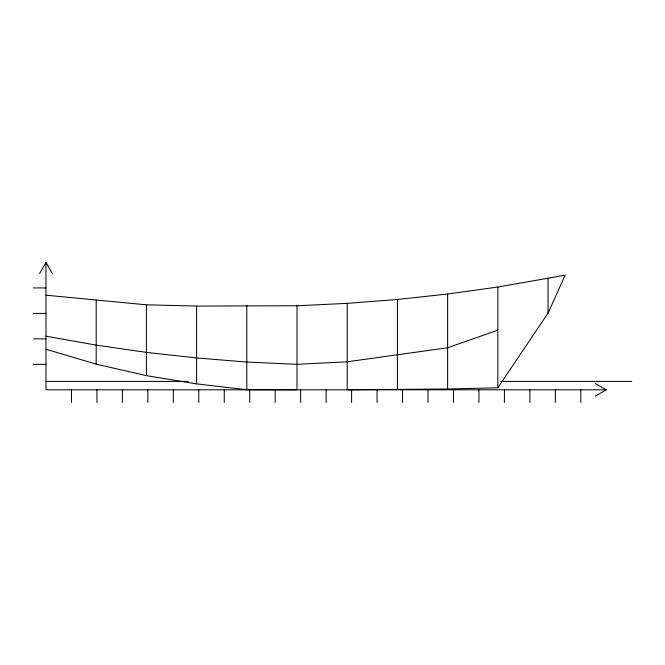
<?xml version="1.0" encoding="UTF-8"?>
<svg xmlns="http://www.w3.org/2000/svg" width="665" height="665" viewBox="0 0 665 665"><rect width="100%" height="100%" fill="white"/><g stroke="black" fill="none" stroke-linecap="round" stroke-linejoin="round"><path stroke-width="1" d="M347.213 303.365L347.213 389.806L447.628 388.992L497.827 387.795L548.035 313.173L565.15 275.194L497.827 287.039L447.628 294.021L397.421 299.466L347.213 303.365L297.014 305.759L196.599 306.066L146.391 304.819L45.985 295.185M39.617 273.49L45.985 262.459L52.352 273.49M595.25 396.174L606.281 389.806L595.25 383.439M497.827 330.164L447.628 347.778L347.213 361.785L297.014 364.337L246.806 362.043L196.599 357.945L146.391 352.367L96.192 345.11L45.985 336.191M33.25 287.928L45.985 287.928M33.25 313.398L45.985 313.398M33.25 338.867L45.985 338.867M33.25 364.337L45.985 364.337M45.985 381.402L188.27 381.402M500.886 381.402L631.75 381.402M606.281 389.806L45.985 389.806L45.985 262.459M45.985 349.258L96.192 364.129L146.391 375.642L196.599 383.896L246.806 389.723L297.014 389.806L297.014 305.759M580.811 389.806L580.811 402.541M555.35 389.806L555.35 402.541M548.035 278.485L548.035 313.173M529.88 389.806L529.88 402.541M504.411 389.806L504.411 402.541M497.827 287.039L497.827 387.795M478.941 389.806L478.941 402.541M453.472 389.806L453.472 402.541M447.628 294.021L447.628 388.992M428.002 389.806L428.002 402.541M402.541 389.806L402.541 402.541M397.421 299.466L397.421 389.549M377.072 389.806L377.072 402.541M351.602 389.806L351.602 402.541M326.133 389.806L326.133 402.541M300.663 389.806L300.663 402.541M275.194 389.806L275.194 402.541M249.732 389.806L249.732 402.541M246.806 305.759L246.806 389.723M224.263 389.806L224.263 402.541M198.793 389.806L198.793 402.541M196.599 306.066L196.599 383.896M173.324 389.806L173.324 402.541M147.854 389.806L147.854 402.541M146.391 304.819L146.391 375.642M122.385 389.806L122.385 402.541M96.924 389.806L96.924 402.541M96.192 300.331L96.192 364.129M71.454 389.806L71.454 402.541"/></g></svg>
